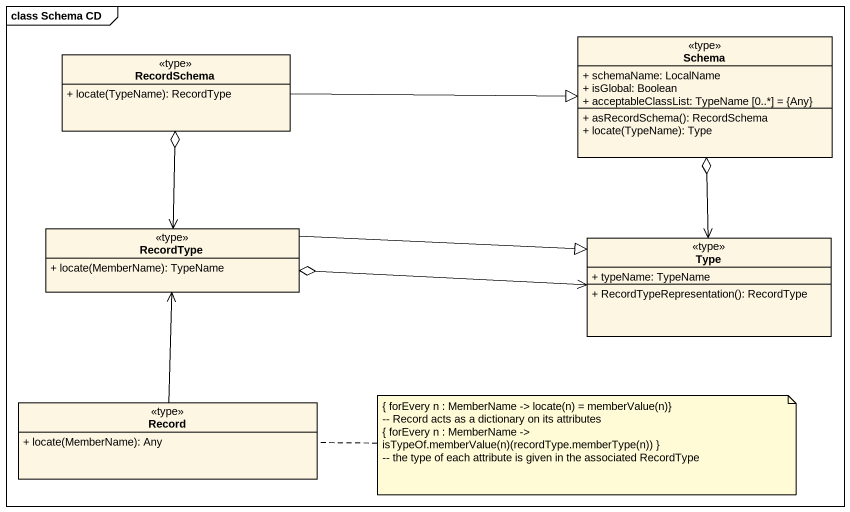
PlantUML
@startuml
mainframe class Schema CD
hide circle
hide empty members
skinparam classAttributeIconSize 0
class Schema <<type>> {
  + schemaName: LocalName
  + isGlobal: Boolean
  + acceptableClassList: TypeName [0..*] = {Any}
  + asRecordSchema(): RecordSchema
  + locate(TypeName): Type
}
class RecordSchema <<type>> {
  + locate(TypeName): RecordType
}
class RecordType <<type>> {
  + locate(MemberName): TypeName
}
class Type <<type>> {
  + typeName: TypeName
  + RecordTypeRepresentation(): RecordType
}
class "Record" as Record_ <<type>> {
  + locate(MemberName): Any
}
Schema o--> Type
RecordSchema -right-|> Schema
RecordSchema o--> RecordType
RecordType o-right-> Type
RecordType -right-|> Type
Record_ -up-> RecordType
note right of Record_
  { forEvery n : MemberName -> locate(n) = memberValue(n)}
  ~-- Record acts as a dictionary on its attributes
  { forEvery n : MemberName -> isTypeOf.memberValue(n)(recordType.memberType(n)) }
  ~-- the type of each attribute is given in the associated RecordType
end note
@enduml
